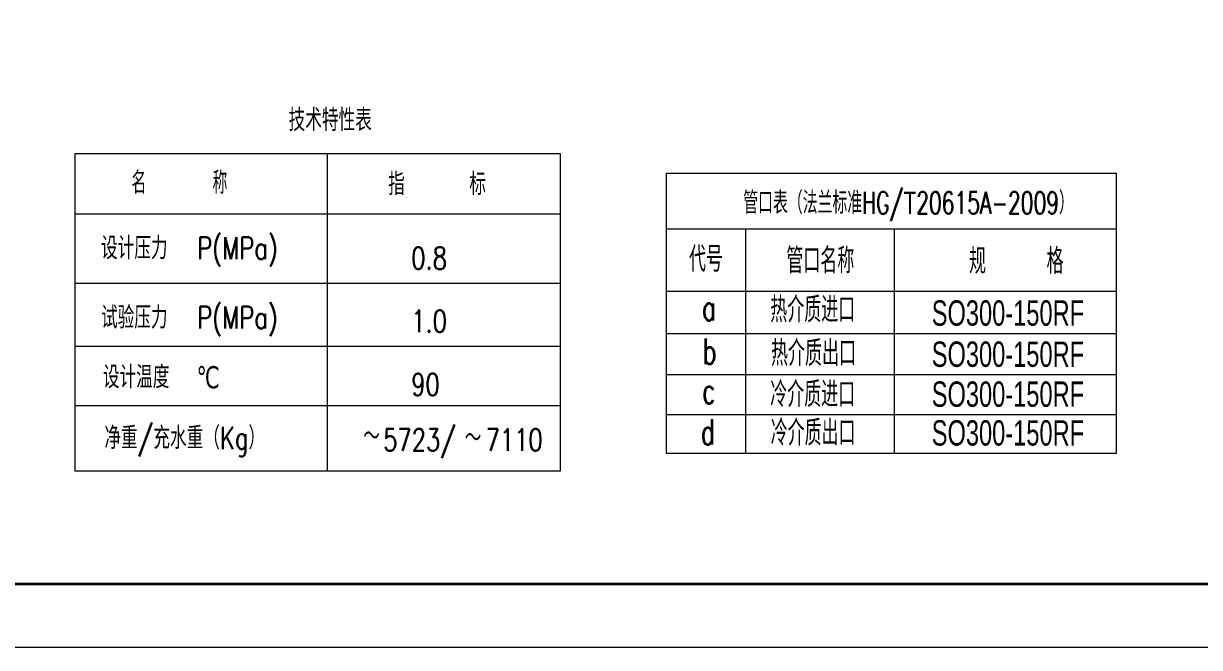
# Model space of a CAD drawing. Header units: millimetres. Extents: x 3265 to 3871, y 967 to 1387.
# Drawn here: x 3465.6 to 3651.1, y 967.1 to 1065.5 of the extents above; entities that cross this region are included whole.
import ezdxf

# ---------------------------------------------------------------- set-up
doc = ezdxf.new("R2010")
doc.units = ezdxf.units.MM
doc.layers.add('1', color=1, linetype='Continuous', lineweight=18, true_color=0xff0000)
doc.layers.add('2', color=2, linetype='Continuous', lineweight=18, true_color=0xffff00)
doc.layers.add('粗实线层', color=7, linetype='Continuous', lineweight=35)
doc.styles.add('HZ', font='txt.shx', dxfattribs={"width": 0.67, "bigfont": 'hztxt.shx'})
doc.styles.add('标准', font='', dxfattribs={"width": 0.667})
doc.styles.get('标准').set_extended_font_data('宋体')

msp = doc.modelspace()

# ---------------------------------------------------------------- linework, layer by layer
at = {"layer": '1', "linetype": 'ByBlock'}
for p, q in [((3473.75685, 1044.99275), (3550.26896, 1044.99275)), ((3473.75685, 994.86629), (3473.75685, 1044.99275)), ((3550.26896, 1044.99275), (3550.26896, 994.86629)), ((3550.26896, 994.86629), (3473.75685, 994.86629)), ((3550.26896, 994.86629), (3473.75685, 994.86629)), ((3550.26896, 994.86629), (3473.75685, 994.86629)), ((3550.26896, 994.86629), (3473.75685, 994.86629))]:
    msp.add_line(p, q, dxfattribs=at)
at = {"layer": '1'}
for p, q in [((3566.99275, 1041.88256), (3566.99275, 997.70442)), ((3566.99275, 1041.88256), (3638.04344, 1041.88256)), ((3638.04344, 997.70442), (3638.04344, 1041.88256)), ((3566.99275, 997.70442), (3638.04344, 997.70442))]:
    msp.add_line(p, q, dxfattribs=at)
at = {"layer": '2', "linetype": 'ByBlock', "ltscale": 0.5}
for p, q in [((3513.60049, 994.86629), (3513.60049, 1044.99275)), ((3550.26896, 1035.45051), (3473.75685, 1035.45051)), ((3550.26896, 1024.49649), (3473.75685, 1024.49649)), ((3550.26896, 1014.55132), (3473.75685, 1014.55132)), ((3550.26896, 1005.18711), (3473.75685, 1005.18711))]:
    msp.add_line(p, q, dxfattribs=at)
at = {"layer": '2'}
for p, q in [((3566.99275, 1033.10007), (3638.04344, 1033.10007)), ((3579.5619, 997.70442), (3579.5619, 1033.10007)), ((3602.9885, 997.70442), (3602.9885, 1033.10007)), ((3566.99275, 1023.27764), (3638.04344, 1023.27764)), ((3566.99275, 1016.62018), (3638.04344, 1016.62018)), ((3566.99275, 1010.12659), (3638.04344, 1010.12659)), ((3566.99275, 1003.82135), (3638.04344, 1003.82135))]:
    msp.add_line(p, q, dxfattribs=at)
at = {"layer": '2', "ltscale": 0.5}
msp.add_lwpolyline([(3265.22894, 1387.0587), (3859.22894, 1387.0587), (3859.22894, 967.0587), (3265.22894, 967.0587)], close=True, dxfattribs=at)
at = {"layer": '粗实线层'}
msp.add_lwpolyline([(3849.22894, 977.0587), (3290.22894, 977.0587), (3290.22894, 1377.0587), (3849.22894, 1377.0587)], close=True, dxfattribs=at)

# ---------------------------------------------------------------- texts
at = {"layer": '2', "linetype": 'ByBlock', "ltscale": 0.5, "style": 'HZ', "width": 0.75}
for s, p in [('技术特性表', (3507.44345, 1048.54688)), ('指    标 ', (3523.13892, 1038.43918)), ('设计压力  P(MPa)', (3477.8572, 1028.32213)), ('0.8', (3526.78518, 1026.74363)), ('试验压力  P(MPa)', (3477.8572, 1017.3681)), ('1.0', (3526.78518, 1016.79847)), ('设计温度', (3478.14674, 1007.96917)), ('℃', (3492.92292, 1007.95183)), ('90', (3526.78518, 1006.80104)), ('净重/充水重（Kg）', (3478.38767, 998.37366)), ('5723/  7110', (3522.36452, 998.07246)), ('～', (3519.22365, 998.66942)), ('～', (3535.22568, 998.39531))]:
    msp.add_text(s, height=3.5, dxfattribs=at).set_placement(p)
at = {"layer": '2', "linetype": 'ByBlock', "ltscale": 0.5, "insert": (3482.64926, 1042.15238), "char_height": 3.5, "width": 36.3967815, "attachment_point": 1, "style": 'HZ'}
msp.add_mtext('名     称', dxfattribs=at)
at = {"layer": '2'}
for s, insert, char_height, width, attachment_point, style in [('管口表（法兰标准HG/{\\fArial|b0|i0|c0|p32;T}20615A-2009）', (3579.14794, 1038.97809), 3.5, 54.0663866, 1, 'HZ'), ('\\T1;代号', (3570.59288, 1026.33261), 4, 8.04, 7, 'HZ'), ('\\T1;管口名称', (3585.94374, 1026.09484), 4, 16.08, 7, 'HZ'), ('\\T1;规    格', (3614.75841, 1026.00933), 4, 24.187, 7, 'HZ'), ('\\T1;热介质进口', (3583.41696, 1018.34247), 4, 20.167, 7, 'HZ'), ('\\T1;a', (3572.64225, 1018.66709), 4, 6.7957143, 7, 'HZ'), ('{\\fArial|b0|i0|c0|p32;SO300-150RF}', (3608.88078, 1017.77462), 4, 49.1971429, 7, '标准'), ('\\T1;b', (3572.75178, 1011.78747), 4, 8.7291429, 7, 'HZ'), ('\\T1;热介质出口', (3583.53306, 1011.46406), 4, 20.1, 7, 'HZ'), ('{\\fArial|b0|i0|c0|p32;SO300-150RF}', (3608.88078, 1011.28104), 4, 49.1971429, 7, '标准'), ('\\T1;冷介质进口', (3583.39801, 1004.99381), 4, 20.167, 7, 'HZ'), ('{\\fArial|b0|i0|c0|p32;SO300-150RF}', (3608.88078, 1004.97579), 4, 49.1971429, 7, '标准'), ('\\T1;c', (3572.68679, 1005.54067), 4, 10.6242857, 7, 'HZ'), ('\\T1;d', (3572.46413, 999.06447), 4, 6.8914286, 7, 'HZ'), ('\\T1;冷介质出口', (3583.47212, 998.91855), 4, 20.1, 7, 'HZ'), ('{\\fArial|b0|i0|c0|p32;SO300-150RF}', (3608.88078, 998.85887), 4, 49.1971429, 7, '标准')]:
    msp.add_mtext(s, dxfattribs=dict(at, insert=insert, char_height=char_height, width=width, attachment_point=attachment_point, style=style))

doc.saveas('drawing.dxf')
